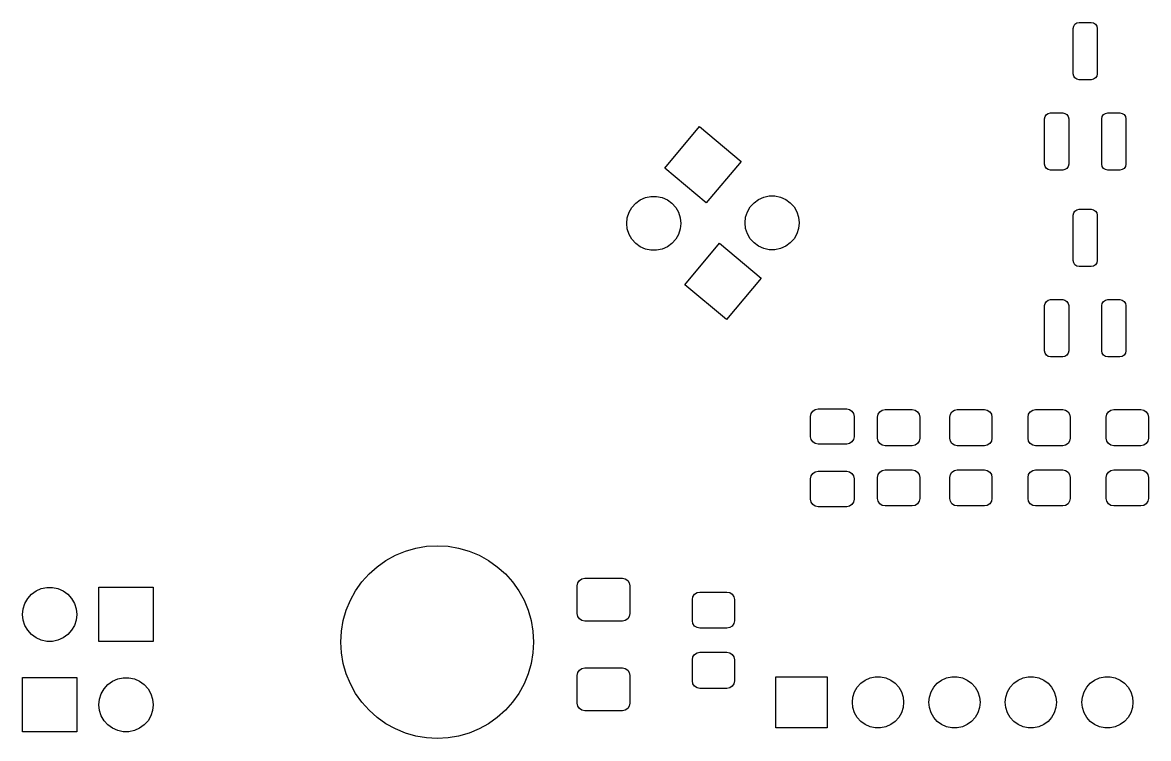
# Model space of a CAD drawing. Extents: x 102.1 to 177.9, y -148.1 to -124.3.
# Drawn here: x 102.1 to 139.5, y -148.12 to -124.35 of the extents above; entities that cross this region are included whole.
import ezdxf

# ---------------------------------------------------------------- set-up
doc = ezdxf.new("R2010")
doc.units = 0
doc.layers.add('BLACK', color=7, linetype='CONTINUOUS')

msp = doc.modelspace()

# ---------------------------------------------------------------- linework, layer by layer
at = {"layer": 'BLACK', "linetype": 'CONTINUOUS'}
for p, q in [((137, -124.55), (137.015224, -124.473463)), ((137, -124.55), (137.015224, -124.473463)), ((137.015224, -124.473463), (137.058579, -124.408579)), ((137.015224, -124.473463), (137.058579, -124.408579)), ((137.058579, -124.408579), (137.123463, -124.365224)), ((137.058579, -124.408579), (137.123463, -124.365224)), ((137.123463, -124.365224), (137.2, -124.35)), ((137.123463, -124.365224), (137.2, -124.35)), ((137.2, -124.35), (137.6, -124.35)), ((137.2, -124.35), (137.6, -124.35)), ((137.6, -124.35), (137.676537, -124.365224)), ((137.6, -124.35), (137.676537, -124.365224)), ((137.676537, -124.365224), (137.741421, -124.408579)), ((137.676537, -124.365224), (137.741421, -124.408579)), ((137.741421, -124.408579), (137.784776, -124.473463)), ((137.741421, -124.408579), (137.784776, -124.473463)), ((137.784776, -124.473463), (137.8, -124.55)), ((137.784776, -124.473463), (137.8, -124.55)), ((137, -126.05), (137, -124.55)), ((137, -126.05), (137, -124.55)), ((137.8, -124.55), (137.8, -126.05)), ((137.8, -124.55), (137.8, -126.05)), ((137.015224, -126.126537), (137, -126.05)), ((137.015224, -126.126537), (137, -126.05)), ((137.058579, -126.191421), (137.015224, -126.126537)), ((137.058579, -126.191421), (137.015224, -126.126537)), ((137.123463, -126.234776), (137.058579, -126.191421)), ((137.123463, -126.234776), (137.058579, -126.191421)), ((137.2, -126.25), (137.123463, -126.234776)), ((137.2, -126.25), (137.123463, -126.234776)), ((137.6, -126.25), (137.2, -126.25)), ((137.6, -126.25), (137.2, -126.25)), ((137.676537, -126.234776), (137.6, -126.25)), ((137.676537, -126.234776), (137.6, -126.25)), ((137.741421, -126.191421), (137.676537, -126.234776)), ((137.741421, -126.191421), (137.676537, -126.234776)), ((137.784776, -126.126537), (137.741421, -126.191421)), ((137.784776, -126.126537), (137.741421, -126.191421)), ((137.8, -126.05), (137.784776, -126.126537)), ((137.8, -126.05), (137.784776, -126.126537)), ((136.05, -127.55), (136.065224, -127.473463)), ((136.05, -127.55), (136.065224, -127.473463)), ((136.065224, -127.473463), (136.108579, -127.408579)), ((136.065224, -127.473463), (136.108579, -127.408579)), ((136.108579, -127.408579), (136.173463, -127.365224)), ((136.108579, -127.408579), (136.173463, -127.365224)), ((136.173463, -127.365224), (136.25, -127.35)), ((136.173463, -127.365224), (136.25, -127.35)), ((136.25, -127.35), (136.65, -127.35)), ((136.25, -127.35), (136.65, -127.35)), ((136.65, -127.35), (136.726537, -127.365224)), ((136.65, -127.35), (136.726537, -127.365224)), ((136.726537, -127.365224), (136.791421, -127.408579)), ((136.726537, -127.365224), (136.791421, -127.408579)), ((136.791421, -127.408579), (136.834776, -127.473463)), ((136.791421, -127.408579), (136.834776, -127.473463)), ((136.834776, -127.473463), (136.85, -127.55)), ((136.834776, -127.473463), (136.85, -127.55)), ((137.95, -127.55), (137.965224, -127.473463)), ((137.95, -127.55), (137.965224, -127.473463)), ((137.965224, -127.473463), (138.008579, -127.408579)), ((137.965224, -127.473463), (138.008579, -127.408579)), ((138.008579, -127.408579), (138.073463, -127.365224)), ((138.008579, -127.408579), (138.073463, -127.365224)), ((138.073463, -127.365224), (138.15, -127.35)), ((138.073463, -127.365224), (138.15, -127.35)), ((138.15, -127.35), (138.55, -127.35)), ((138.15, -127.35), (138.55, -127.35)), ((138.55, -127.35), (138.626537, -127.365224)), ((138.55, -127.35), (138.626537, -127.365224)), ((138.626537, -127.365224), (138.691421, -127.408579)), ((138.626537, -127.365224), (138.691421, -127.408579)), ((138.691421, -127.408579), (138.734776, -127.473463)), ((138.691421, -127.408579), (138.734776, -127.473463)), ((138.734776, -127.473463), (138.75, -127.55)), ((138.734776, -127.473463), (138.75, -127.55)), ((123.433916, -129.18257), (124.590934, -127.80369)), ((124.590934, -127.80369), (125.969814, -128.960708)), ((136.05, -129.05), (136.05, -127.55)), ((136.05, -129.05), (136.05, -127.55)), ((136.85, -127.55), (136.85, -129.05)), ((136.85, -127.55), (136.85, -129.05)), ((137.95, -129.05), (137.95, -127.55)), ((137.95, -129.05), (137.95, -127.55)), ((138.75, -127.55), (138.75, -129.05)), ((138.75, -127.55), (138.75, -129.05)), ((125.969814, -128.960708), (124.812796, -130.339588)), ((124.812796, -130.339588), (123.433916, -129.18257)), ((136.065224, -129.126537), (136.05, -129.05)), ((136.065224, -129.126537), (136.05, -129.05)), ((136.108579, -129.191421), (136.065224, -129.126537)), ((136.108579, -129.191421), (136.065224, -129.126537)), ((136.173463, -129.234776), (136.108579, -129.191421)), ((136.173463, -129.234776), (136.108579, -129.191421)), ((136.25, -129.25), (136.173463, -129.234776)), ((136.25, -129.25), (136.173463, -129.234776)), ((136.65, -129.25), (136.25, -129.25)), ((136.65, -129.25), (136.25, -129.25)), ((136.726537, -129.234776), (136.65, -129.25)), ((136.726537, -129.234776), (136.65, -129.25)), ((136.791421, -129.191421), (136.726537, -129.234776)), ((136.791421, -129.191421), (136.726537, -129.234776)), ((136.834776, -129.126537), (136.791421, -129.191421)), ((136.834776, -129.126537), (136.791421, -129.191421)), ((136.85, -129.05), (136.834776, -129.126537)), ((136.85, -129.05), (136.834776, -129.126537)), ((137.965224, -129.126537), (137.95, -129.05)), ((137.965224, -129.126537), (137.95, -129.05)), ((138.008579, -129.191421), (137.965224, -129.126537)), ((138.008579, -129.191421), (137.965224, -129.126537)), ((138.073463, -129.234776), (138.008579, -129.191421)), ((138.073463, -129.234776), (138.008579, -129.191421)), ((138.15, -129.25), (138.073463, -129.234776)), ((138.15, -129.25), (138.073463, -129.234776)), ((138.55, -129.25), (138.15, -129.25)), ((138.55, -129.25), (138.15, -129.25)), ((138.626537, -129.234776), (138.55, -129.25)), ((138.626537, -129.234776), (138.55, -129.25)), ((138.691421, -129.191421), (138.626537, -129.234776)), ((138.691421, -129.191421), (138.626537, -129.234776)), ((138.734776, -129.126537), (138.691421, -129.191421)), ((138.734776, -129.126537), (138.691421, -129.191421)), ((138.75, -129.05), (138.734776, -129.126537)), ((138.75, -129.05), (138.734776, -129.126537)), ((122.791067, -130.161444), (122.975106, -130.122325)), ((122.975106, -130.122325), (123.163258, -130.122325)), ((123.163258, -130.122325), (123.347297, -130.161444)), ((126.55, -130.220577), (126.721885, -130.144049)), ((126.721885, -130.144049), (126.905924, -130.10493)), ((126.905924, -130.10493), (127.094076, -130.10493)), ((127.094076, -130.10493), (127.278115, -130.144049)), ((127.278115, -130.144049), (127.45, -130.220577)), ((122.246991, -130.651332), (122.341067, -130.488388)), ((122.341067, -130.488388), (122.466964, -130.348565)), ((122.466964, -130.348565), (122.619182, -130.237972)), ((122.619182, -130.237972), (122.791067, -130.161444)), ((123.347297, -130.161444), (123.519182, -130.237972)), ((123.519182, -130.237972), (123.6714, -130.348565)), ((123.6714, -130.348565), (123.797297, -130.488388)), ((123.797297, -130.488388), (123.891373, -130.651332)), ((126.177809, -130.633937), (126.271885, -130.470993)), ((126.271885, -130.470993), (126.397782, -130.33117)), ((126.397782, -130.33117), (126.55, -130.220577)), ((127.45, -130.220577), (127.602218, -130.33117)), ((127.602218, -130.33117), (127.728115, -130.470993)), ((127.728115, -130.470993), (127.822191, -130.633937)), ((122.169182, -131.017395), (122.188849, -130.830274)), ((122.188849, -130.830274), (122.246991, -130.651332)), ((123.891373, -130.651332), (123.949515, -130.830274)), ((123.949515, -130.830274), (123.969182, -131.017395)), ((126.1, -131), (126.119667, -130.812879)), ((126.119667, -130.812879), (126.177809, -130.633937)), ((127.822191, -130.633937), (127.880333, -130.812879)), ((127.880333, -130.812879), (127.9, -131)), ((137, -130.75), (137.015224, -130.673463)), ((137, -130.75), (137.015224, -130.673463)), ((137, -132.25), (137, -130.75)), ((137, -132.25), (137, -130.75)), ((137.015224, -130.673463), (137.058579, -130.608579)), ((137.015224, -130.673463), (137.058579, -130.608579)), ((137.058579, -130.608579), (137.123463, -130.565224)), ((137.058579, -130.608579), (137.123463, -130.565224)), ((137.123463, -130.565224), (137.2, -130.55)), ((137.123463, -130.565224), (137.2, -130.55)), ((137.2, -130.55), (137.6, -130.55)), ((137.2, -130.55), (137.6, -130.55)), ((137.6, -130.55), (137.676537, -130.565224)), ((137.6, -130.55), (137.676537, -130.565224)), ((137.676537, -130.565224), (137.741421, -130.608579)), ((137.676537, -130.565224), (137.741421, -130.608579)), ((137.741421, -130.608579), (137.784776, -130.673463)), ((137.741421, -130.608579), (137.784776, -130.673463)), ((137.784776, -130.673463), (137.8, -130.75)), ((137.784776, -130.673463), (137.8, -130.75)), ((137.8, -130.75), (137.8, -132.25)), ((137.8, -130.75), (137.8, -132.25)), ((122.188849, -131.204516), (122.169182, -131.017395)), ((122.246991, -131.383458), (122.188849, -131.204516)), ((123.949515, -131.204516), (123.891373, -131.383458)), ((123.969182, -131.017395), (123.949515, -131.204516)), ((126.119667, -131.187121), (126.1, -131)), ((126.177809, -131.366063), (126.119667, -131.187121)), ((127.880333, -131.187121), (127.822191, -131.366063)), ((127.9, -131), (127.880333, -131.187121)), ((122.341067, -131.546402), (122.246991, -131.383458)), ((122.466964, -131.686225), (122.341067, -131.546402)), ((123.797297, -131.546402), (123.6714, -131.686225)), ((123.891373, -131.383458), (123.797297, -131.546402)), ((126.271885, -131.529007), (126.177809, -131.366063)), ((126.397782, -131.66883), (126.271885, -131.529007)), ((127.728115, -131.529007), (127.602218, -131.66883)), ((127.822191, -131.366063), (127.728115, -131.529007)), ((122.619182, -131.796818), (122.466964, -131.686225)), ((122.791067, -131.873346), (122.619182, -131.796818)), ((122.975106, -131.912465), (122.791067, -131.873346)), ((123.163258, -131.912465), (122.975106, -131.912465)), ((123.347297, -131.873346), (123.163258, -131.912465)), ((123.519182, -131.796818), (123.347297, -131.873346)), ((123.6714, -131.686225), (123.519182, -131.796818)), ((124.099369, -133.056686), (125.256387, -131.677806)), ((125.256387, -131.677806), (126.635267, -132.834824)), ((126.55, -131.779423), (126.397782, -131.66883)), ((126.721885, -131.855951), (126.55, -131.779423)), ((126.905924, -131.89507), (126.721885, -131.855951)), ((127.094076, -131.89507), (126.905924, -131.89507)), ((127.278115, -131.855951), (127.094076, -131.89507)), ((127.45, -131.779423), (127.278115, -131.855951)), ((127.602218, -131.66883), (127.45, -131.779423)), ((137.015224, -132.326537), (137, -132.25)), ((137.015224, -132.326537), (137, -132.25)), ((137.058579, -132.391421), (137.015224, -132.326537)), ((137.058579, -132.391421), (137.015224, -132.326537)), ((137.123463, -132.434776), (137.058579, -132.391421)), ((137.123463, -132.434776), (137.058579, -132.391421)), ((137.741421, -132.391421), (137.676537, -132.434776)), ((137.741421, -132.391421), (137.676537, -132.434776)), ((137.784776, -132.326537), (137.741421, -132.391421)), ((137.784776, -132.326537), (137.741421, -132.391421)), ((137.8, -132.25), (137.784776, -132.326537)), ((137.8, -132.25), (137.784776, -132.326537)), ((137.2, -132.45), (137.123463, -132.434776)), ((137.2, -132.45), (137.123463, -132.434776)), ((137.6, -132.45), (137.2, -132.45)), ((137.6, -132.45), (137.2, -132.45)), ((137.676537, -132.434776), (137.6, -132.45)), ((137.676537, -132.434776), (137.6, -132.45)), ((125.478249, -134.213704), (124.099369, -133.056686)), ((126.635267, -132.834824), (125.478249, -134.213704)), ((136.05, -133.75), (136.065224, -133.673463)), ((136.05, -133.75), (136.065224, -133.673463)), ((136.05, -135.25), (136.05, -133.75)), ((136.05, -135.25), (136.05, -133.75)), ((136.065224, -133.673463), (136.108579, -133.608579)), ((136.065224, -133.673463), (136.108579, -133.608579)), ((136.108579, -133.608579), (136.173463, -133.565224)), ((136.108579, -133.608579), (136.173463, -133.565224)), ((136.173463, -133.565224), (136.25, -133.55)), ((136.173463, -133.565224), (136.25, -133.55)), ((136.25, -133.55), (136.65, -133.55)), ((136.25, -133.55), (136.65, -133.55)), ((136.65, -133.55), (136.726537, -133.565224)), ((136.65, -133.55), (136.726537, -133.565224)), ((136.726537, -133.565224), (136.791421, -133.608579)), ((136.726537, -133.565224), (136.791421, -133.608579)), ((136.791421, -133.608579), (136.834776, -133.673463)), ((136.791421, -133.608579), (136.834776, -133.673463)), ((136.834776, -133.673463), (136.85, -133.75)), ((136.834776, -133.673463), (136.85, -133.75)), ((136.85, -133.75), (136.85, -135.25)), ((136.85, -133.75), (136.85, -135.25)), ((137.95, -133.75), (137.965224, -133.673463)), ((137.95, -133.75), (137.965224, -133.673463)), ((137.95, -135.25), (137.95, -133.75)), ((137.95, -135.25), (137.95, -133.75)), ((137.965224, -133.673463), (138.008579, -133.608579)), ((137.965224, -133.673463), (138.008579, -133.608579)), ((138.008579, -133.608579), (138.073463, -133.565224)), ((138.008579, -133.608579), (138.073463, -133.565224)), ((138.073463, -133.565224), (138.15, -133.55)), ((138.073463, -133.565224), (138.15, -133.55)), ((138.15, -133.55), (138.55, -133.55)), ((138.15, -133.55), (138.55, -133.55)), ((138.55, -133.55), (138.626537, -133.565224)), ((138.55, -133.55), (138.626537, -133.565224)), ((138.626537, -133.565224), (138.691421, -133.608579)), ((138.626537, -133.565224), (138.691421, -133.608579)), ((138.691421, -133.608579), (138.734776, -133.673463)), ((138.691421, -133.608579), (138.734776, -133.673463)), ((138.734776, -133.673463), (138.75, -133.75)), ((138.734776, -133.673463), (138.75, -133.75)), ((138.75, -133.75), (138.75, -135.25)), ((138.75, -133.75), (138.75, -135.25)), ((136.065224, -135.326537), (136.05, -135.25)), ((136.065224, -135.326537), (136.05, -135.25)), ((136.108579, -135.391421), (136.065224, -135.326537)), ((136.108579, -135.391421), (136.065224, -135.326537)), ((136.834776, -135.326537), (136.791421, -135.391421)), ((136.834776, -135.326537), (136.791421, -135.391421)), ((136.85, -135.25), (136.834776, -135.326537)), ((136.85, -135.25), (136.834776, -135.326537)), ((137.965224, -135.326537), (137.95, -135.25)), ((137.965224, -135.326537), (137.95, -135.25)), ((138.008579, -135.391421), (137.965224, -135.326537)), ((138.008579, -135.391421), (137.965224, -135.326537)), ((138.734776, -135.326537), (138.691421, -135.391421)), ((138.734776, -135.326537), (138.691421, -135.391421)), ((138.75, -135.25), (138.734776, -135.326537)), ((138.75, -135.25), (138.734776, -135.326537)), ((136.173463, -135.434776), (136.108579, -135.391421)), ((136.173463, -135.434776), (136.108579, -135.391421)), ((136.25, -135.45), (136.173463, -135.434776)), ((136.25, -135.45), (136.173463, -135.434776)), ((136.65, -135.45), (136.25, -135.45)), ((136.65, -135.45), (136.25, -135.45)), ((136.726537, -135.434776), (136.65, -135.45)), ((136.726537, -135.434776), (136.65, -135.45)), ((136.791421, -135.391421), (136.726537, -135.434776)), ((136.791421, -135.391421), (136.726537, -135.434776)), ((138.073463, -135.434776), (138.008579, -135.391421)), ((138.073463, -135.434776), (138.008579, -135.391421)), ((138.15, -135.45), (138.073463, -135.434776)), ((138.15, -135.45), (138.073463, -135.434776)), ((138.55, -135.45), (138.15, -135.45)), ((138.55, -135.45), (138.15, -135.45)), ((138.626537, -135.434776), (138.55, -135.45)), ((138.626537, -135.434776), (138.55, -135.45)), ((138.691421, -135.391421), (138.626537, -135.434776)), ((138.691421, -135.391421), (138.626537, -135.434776)), ((128.29403, -137.329329), (128.348223, -137.248223)), ((128.29403, -137.329329), (128.348223, -137.248223)), ((128.348223, -137.248223), (128.429329, -137.19403)), ((128.348223, -137.248223), (128.429329, -137.19403)), ((128.429329, -137.19403), (128.525, -137.175)), ((128.429329, -137.19403), (128.525, -137.175)), ((128.525, -137.175), (129.475, -137.175)), ((128.525, -137.175), (129.475, -137.175)), ((129.475, -137.175), (129.570671, -137.19403)), ((129.475, -137.175), (129.570671, -137.19403)), ((129.570671, -137.19403), (129.651777, -137.248223)), ((129.570671, -137.19403), (129.651777, -137.248223)), ((129.651777, -137.248223), (129.70597, -137.329329)), ((129.651777, -137.248223), (129.70597, -137.329329)), ((130.573223, -137.273223), (130.654329, -137.21903)), ((130.573223, -137.273223), (130.654329, -137.21903)), ((130.654329, -137.21903), (130.75, -137.2)), ((130.654329, -137.21903), (130.75, -137.2)), ((130.75, -137.2), (131.65, -137.2)), ((130.75, -137.2), (131.65, -137.2)), ((131.65, -137.2), (131.745671, -137.21903)), ((131.65, -137.2), (131.745671, -137.21903)), ((131.745671, -137.21903), (131.826777, -137.273223)), ((131.745671, -137.21903), (131.826777, -137.273223)), ((132.973223, -137.273223), (133.054329, -137.21903)), ((132.973223, -137.273223), (133.054329, -137.21903)), ((133.054329, -137.21903), (133.15, -137.2)), ((133.054329, -137.21903), (133.15, -137.2)), ((133.15, -137.2), (134.05, -137.2)), ((133.15, -137.2), (134.05, -137.2)), ((134.05, -137.2), (134.145671, -137.21903)), ((134.05, -137.2), (134.145671, -137.21903)), ((134.145671, -137.21903), (134.226777, -137.273223)), ((134.145671, -137.21903), (134.226777, -137.273223)), ((135.573223, -137.273223), (135.654329, -137.21903)), ((135.573223, -137.273223), (135.654329, -137.21903)), ((135.654329, -137.21903), (135.75, -137.2)), ((135.654329, -137.21903), (135.75, -137.2)), ((135.75, -137.2), (136.65, -137.2)), ((135.75, -137.2), (136.65, -137.2)), ((136.65, -137.2), (136.745671, -137.21903)), ((136.65, -137.2), (136.745671, -137.21903)), ((136.745671, -137.21903), (136.826777, -137.273223)), ((136.745671, -137.21903), (136.826777, -137.273223)), ((138.173223, -137.273223), (138.254329, -137.21903)), ((138.173223, -137.273223), (138.254329, -137.21903)), ((138.254329, -137.21903), (138.35, -137.2)), ((138.254329, -137.21903), (138.35, -137.2)), ((138.35, -137.2), (139.25, -137.2)), ((138.35, -137.2), (139.25, -137.2)), ((139.25, -137.2), (139.345671, -137.21903)), ((139.25, -137.2), (139.345671, -137.21903)), ((139.345671, -137.21903), (139.426777, -137.273223)), ((139.345671, -137.21903), (139.426777, -137.273223)), ((128.275, -137.425), (128.29403, -137.329329)), ((128.275, -137.425), (128.29403, -137.329329)), ((128.275, -138.1), (128.275, -137.425)), ((128.275, -138.1), (128.275, -137.425)), ((129.70597, -137.329329), (129.725, -137.425)), ((129.70597, -137.329329), (129.725, -137.425)), ((129.725, -137.425), (129.725, -138.1)), ((129.725, -137.425), (129.725, -138.1)), ((130.5, -137.45), (130.51903, -137.354329)), ((130.5, -137.45), (130.51903, -137.354329)), ((130.5, -138.15), (130.5, -137.45)), ((130.5, -138.15), (130.5, -137.45)), ((130.51903, -137.354329), (130.573223, -137.273223)), ((130.51903, -137.354329), (130.573223, -137.273223)), ((131.826777, -137.273223), (131.88097, -137.354329)), ((131.826777, -137.273223), (131.88097, -137.354329)), ((131.88097, -137.354329), (131.9, -137.45)), ((131.88097, -137.354329), (131.9, -137.45)), ((131.9, -137.45), (131.9, -138.15)), ((131.9, -137.45), (131.9, -138.15)), ((132.9, -137.45), (132.91903, -137.354329)), ((132.9, -137.45), (132.91903, -137.354329)), ((132.9, -138.15), (132.9, -137.45)), ((132.9, -138.15), (132.9, -137.45)), ((132.91903, -137.354329), (132.973223, -137.273223)), ((132.91903, -137.354329), (132.973223, -137.273223)), ((134.226777, -137.273223), (134.28097, -137.354329)), ((134.226777, -137.273223), (134.28097, -137.354329)), ((134.28097, -137.354329), (134.3, -137.45)), ((134.28097, -137.354329), (134.3, -137.45)), ((134.3, -137.45), (134.3, -138.15)), ((134.3, -137.45), (134.3, -138.15)), ((135.5, -137.45), (135.51903, -137.354329)), ((135.5, -137.45), (135.51903, -137.354329)), ((135.5, -138.15), (135.5, -137.45)), ((135.5, -138.15), (135.5, -137.45)), ((135.51903, -137.354329), (135.573223, -137.273223)), ((135.51903, -137.354329), (135.573223, -137.273223)), ((136.826777, -137.273223), (136.88097, -137.354329)), ((136.826777, -137.273223), (136.88097, -137.354329)), ((136.88097, -137.354329), (136.9, -137.45)), ((136.88097, -137.354329), (136.9, -137.45)), ((136.9, -137.45), (136.9, -138.15)), ((136.9, -137.45), (136.9, -138.15)), ((138.1, -137.45), (138.11903, -137.354329)), ((138.1, -137.45), (138.11903, -137.354329)), ((138.1, -138.15), (138.1, -137.45)), ((138.1, -138.15), (138.1, -137.45)), ((138.11903, -137.354329), (138.173223, -137.273223)), ((138.11903, -137.354329), (138.173223, -137.273223)), ((139.426777, -137.273223), (139.48097, -137.354329)), ((139.426777, -137.273223), (139.48097, -137.354329)), ((139.48097, -137.354329), (139.5, -137.45)), ((139.48097, -137.354329), (139.5, -137.45)), ((139.5, -137.45), (139.5, -138.15)), ((139.5, -137.45), (139.5, -138.15)), ((128.29403, -138.195671), (128.275, -138.1)), ((128.29403, -138.195671), (128.275, -138.1)), ((128.348223, -138.276777), (128.29403, -138.195671)), ((128.348223, -138.276777), (128.29403, -138.195671)), ((128.429329, -138.33097), (128.348223, -138.276777)), ((128.429329, -138.33097), (128.348223, -138.276777)), ((128.525, -138.35), (128.429329, -138.33097)), ((128.525, -138.35), (128.429329, -138.33097)), ((129.475, -138.35), (128.525, -138.35)), ((129.475, -138.35), (128.525, -138.35)), ((129.570671, -138.33097), (129.475, -138.35)), ((129.570671, -138.33097), (129.475, -138.35)), ((129.651777, -138.276777), (129.570671, -138.33097)), ((129.651777, -138.276777), (129.570671, -138.33097)), ((129.70597, -138.195671), (129.651777, -138.276777)), ((129.70597, -138.195671), (129.651777, -138.276777)), ((129.725, -138.1), (129.70597, -138.195671)), ((129.725, -138.1), (129.70597, -138.195671)), ((130.51903, -138.245671), (130.5, -138.15)), ((130.51903, -138.245671), (130.5, -138.15)), ((130.573223, -138.326777), (130.51903, -138.245671)), ((130.573223, -138.326777), (130.51903, -138.245671)), ((130.654329, -138.38097), (130.573223, -138.326777)), ((130.654329, -138.38097), (130.573223, -138.326777)), ((131.826777, -138.326777), (131.745671, -138.38097)), ((131.826777, -138.326777), (131.745671, -138.38097)), ((131.88097, -138.245671), (131.826777, -138.326777)), ((131.88097, -138.245671), (131.826777, -138.326777)), ((131.9, -138.15), (131.88097, -138.245671)), ((131.9, -138.15), (131.88097, -138.245671)), ((132.91903, -138.245671), (132.9, -138.15)), ((132.91903, -138.245671), (132.9, -138.15)), ((132.973223, -138.326777), (132.91903, -138.245671)), ((132.973223, -138.326777), (132.91903, -138.245671)), ((133.054329, -138.38097), (132.973223, -138.326777)), ((133.054329, -138.38097), (132.973223, -138.326777)), ((134.226777, -138.326777), (134.145671, -138.38097)), ((134.226777, -138.326777), (134.145671, -138.38097)), ((134.28097, -138.245671), (134.226777, -138.326777)), ((134.28097, -138.245671), (134.226777, -138.326777)), ((134.3, -138.15), (134.28097, -138.245671)), ((134.3, -138.15), (134.28097, -138.245671)), ((135.51903, -138.245671), (135.5, -138.15)), ((135.51903, -138.245671), (135.5, -138.15)), ((135.573223, -138.326777), (135.51903, -138.245671)), ((135.573223, -138.326777), (135.51903, -138.245671)), ((135.654329, -138.38097), (135.573223, -138.326777)), ((135.654329, -138.38097), (135.573223, -138.326777)), ((136.826777, -138.326777), (136.745671, -138.38097)), ((136.826777, -138.326777), (136.745671, -138.38097)), ((136.88097, -138.245671), (136.826777, -138.326777)), ((136.88097, -138.245671), (136.826777, -138.326777)), ((136.9, -138.15), (136.88097, -138.245671)), ((136.9, -138.15), (136.88097, -138.245671)), ((138.11903, -138.245671), (138.1, -138.15)), ((138.11903, -138.245671), (138.1, -138.15)), ((138.173223, -138.326777), (138.11903, -138.245671)), ((138.173223, -138.326777), (138.11903, -138.245671)), ((138.254329, -138.38097), (138.173223, -138.326777)), ((138.254329, -138.38097), (138.173223, -138.326777)), ((139.426777, -138.326777), (139.345671, -138.38097)), ((139.426777, -138.326777), (139.345671, -138.38097)), ((139.48097, -138.245671), (139.426777, -138.326777)), ((139.48097, -138.245671), (139.426777, -138.326777)), ((139.5, -138.15), (139.48097, -138.245671)), ((139.5, -138.15), (139.48097, -138.245671)), ((130.75, -138.4), (130.654329, -138.38097)), ((130.75, -138.4), (130.654329, -138.38097)), ((131.65, -138.4), (130.75, -138.4)), ((131.65, -138.4), (130.75, -138.4)), ((131.745671, -138.38097), (131.65, -138.4)), ((131.745671, -138.38097), (131.65, -138.4)), ((133.15, -138.4), (133.054329, -138.38097)), ((133.15, -138.4), (133.054329, -138.38097)), ((134.05, -138.4), (133.15, -138.4)), ((134.05, -138.4), (133.15, -138.4)), ((134.145671, -138.38097), (134.05, -138.4)), ((134.145671, -138.38097), (134.05, -138.4)), ((135.75, -138.4), (135.654329, -138.38097)), ((135.75, -138.4), (135.654329, -138.38097)), ((136.65, -138.4), (135.75, -138.4)), ((136.65, -138.4), (135.75, -138.4)), ((136.745671, -138.38097), (136.65, -138.4)), ((136.745671, -138.38097), (136.65, -138.4)), ((138.35, -138.4), (138.254329, -138.38097)), ((138.35, -138.4), (138.254329, -138.38097)), ((139.25, -138.4), (138.35, -138.4)), ((139.25, -138.4), (138.35, -138.4)), ((139.345671, -138.38097), (139.25, -138.4)), ((139.345671, -138.38097), (139.25, -138.4)), ((128.275, -139.5), (128.29403, -139.404329)), ((128.275, -139.5), (128.29403, -139.404329)), ((128.275, -140.175), (128.275, -139.5)), ((128.275, -140.175), (128.275, -139.5)), ((128.29403, -139.404329), (128.348223, -139.323223)), ((128.29403, -139.404329), (128.348223, -139.323223)), ((128.348223, -139.323223), (128.429329, -139.26903)), ((128.348223, -139.323223), (128.429329, -139.26903)), ((128.429329, -139.26903), (128.525, -139.25)), ((128.429329, -139.26903), (128.525, -139.25)), ((128.525, -139.25), (129.475, -139.25)), ((128.525, -139.25), (129.475, -139.25)), ((129.475, -139.25), (129.570671, -139.26903)), ((129.475, -139.25), (129.570671, -139.26903)), ((129.570671, -139.26903), (129.651777, -139.323223)), ((129.570671, -139.26903), (129.651777, -139.323223)), ((129.651777, -139.323223), (129.70597, -139.404329)), ((129.651777, -139.323223), (129.70597, -139.404329)), ((129.70597, -139.404329), (129.725, -139.5)), ((129.70597, -139.404329), (129.725, -139.5)), ((129.725, -139.5), (129.725, -140.175)), ((129.725, -139.5), (129.725, -140.175)), ((130.5, -139.45), (130.51903, -139.354329)), ((130.5, -139.45), (130.51903, -139.354329)), ((130.5, -140.15), (130.5, -139.45)), ((130.5, -140.15), (130.5, -139.45)), ((130.51903, -139.354329), (130.573223, -139.273223)), ((130.51903, -139.354329), (130.573223, -139.273223)), ((130.573223, -139.273223), (130.654329, -139.21903)), ((130.573223, -139.273223), (130.654329, -139.21903)), ((130.654329, -139.21903), (130.75, -139.2)), ((130.654329, -139.21903), (130.75, -139.2)), ((130.75, -139.2), (131.65, -139.2)), ((130.75, -139.2), (131.65, -139.2)), ((131.65, -139.2), (131.745671, -139.21903)), ((131.65, -139.2), (131.745671, -139.21903)), ((131.745671, -139.21903), (131.826777, -139.273223)), ((131.745671, -139.21903), (131.826777, -139.273223)), ((131.826777, -139.273223), (131.88097, -139.354329)), ((131.826777, -139.273223), (131.88097, -139.354329)), ((131.88097, -139.354329), (131.9, -139.45)), ((131.88097, -139.354329), (131.9, -139.45)), ((131.9, -139.45), (131.9, -140.15)), ((131.9, -139.45), (131.9, -140.15)), ((132.9, -139.45), (132.91903, -139.354329)), ((132.9, -139.45), (132.91903, -139.354329)), ((132.9, -140.15), (132.9, -139.45)), ((132.9, -140.15), (132.9, -139.45)), ((132.91903, -139.354329), (132.973223, -139.273223)), ((132.91903, -139.354329), (132.973223, -139.273223)), ((132.973223, -139.273223), (133.054329, -139.21903)), ((132.973223, -139.273223), (133.054329, -139.21903)), ((133.054329, -139.21903), (133.15, -139.2)), ((133.054329, -139.21903), (133.15, -139.2)), ((133.15, -139.2), (134.05, -139.2)), ((133.15, -139.2), (134.05, -139.2)), ((134.05, -139.2), (134.145671, -139.21903)), ((134.05, -139.2), (134.145671, -139.21903)), ((134.145671, -139.21903), (134.226777, -139.273223)), ((134.145671, -139.21903), (134.226777, -139.273223)), ((134.226777, -139.273223), (134.28097, -139.354329)), ((134.226777, -139.273223), (134.28097, -139.354329)), ((134.28097, -139.354329), (134.3, -139.45)), ((134.28097, -139.354329), (134.3, -139.45)), ((134.3, -139.45), (134.3, -140.15)), ((134.3, -139.45), (134.3, -140.15)), ((135.5, -139.45), (135.51903, -139.354329)), ((135.5, -139.45), (135.51903, -139.354329)), ((135.5, -140.15), (135.5, -139.45)), ((135.5, -140.15), (135.5, -139.45)), ((135.51903, -139.354329), (135.573223, -139.273223)), ((135.51903, -139.354329), (135.573223, -139.273223)), ((135.573223, -139.273223), (135.654329, -139.21903)), ((135.573223, -139.273223), (135.654329, -139.21903)), ((135.654329, -139.21903), (135.75, -139.2)), ((135.654329, -139.21903), (135.75, -139.2)), ((135.75, -139.2), (136.65, -139.2)), ((135.75, -139.2), (136.65, -139.2)), ((136.65, -139.2), (136.745671, -139.21903)), ((136.65, -139.2), (136.745671, -139.21903)), ((136.745671, -139.21903), (136.826777, -139.273223)), ((136.745671, -139.21903), (136.826777, -139.273223)), ((136.826777, -139.273223), (136.88097, -139.354329)), ((136.826777, -139.273223), (136.88097, -139.354329)), ((136.88097, -139.354329), (136.9, -139.45)), ((136.88097, -139.354329), (136.9, -139.45)), ((136.9, -139.45), (136.9, -140.15)), ((136.9, -139.45), (136.9, -140.15)), ((138.1, -139.45), (138.11903, -139.354329)), ((138.1, -139.45), (138.11903, -139.354329)), ((138.1, -140.15), (138.1, -139.45)), ((138.1, -140.15), (138.1, -139.45)), ((138.11903, -139.354329), (138.173223, -139.273223)), ((138.11903, -139.354329), (138.173223, -139.273223)), ((138.173223, -139.273223), (138.254329, -139.21903)), ((138.173223, -139.273223), (138.254329, -139.21903)), ((138.254329, -139.21903), (138.35, -139.2)), ((138.254329, -139.21903), (138.35, -139.2)), ((138.35, -139.2), (139.25, -139.2)), ((138.35, -139.2), (139.25, -139.2)), ((139.25, -139.2), (139.345671, -139.21903)), ((139.25, -139.2), (139.345671, -139.21903)), ((139.345671, -139.21903), (139.426777, -139.273223)), ((139.345671, -139.21903), (139.426777, -139.273223)), ((139.426777, -139.273223), (139.48097, -139.354329)), ((139.426777, -139.273223), (139.48097, -139.354329)), ((139.48097, -139.354329), (139.5, -139.45)), ((139.48097, -139.354329), (139.5, -139.45)), ((139.5, -139.45), (139.5, -140.15)), ((139.5, -139.45), (139.5, -140.15)), ((128.29403, -140.270671), (128.275, -140.175)), ((128.29403, -140.270671), (128.275, -140.175)), ((129.725, -140.175), (129.70597, -140.270671)), ((129.725, -140.175), (129.70597, -140.270671)), ((130.51903, -140.245671), (130.5, -140.15)), ((130.51903, -140.245671), (130.5, -140.15)), ((130.573223, -140.326777), (130.51903, -140.245671)), ((130.573223, -140.326777), (130.51903, -140.245671)), ((131.88097, -140.245671), (131.826777, -140.326777)), ((131.88097, -140.245671), (131.826777, -140.326777)), ((131.9, -140.15), (131.88097, -140.245671)), ((131.9, -140.15), (131.88097, -140.245671)), ((132.91903, -140.245671), (132.9, -140.15)), ((132.91903, -140.245671), (132.9, -140.15)), ((132.973223, -140.326777), (132.91903, -140.245671)), ((132.973223, -140.326777), (132.91903, -140.245671)), ((134.28097, -140.245671), (134.226777, -140.326777)), ((134.28097, -140.245671), (134.226777, -140.326777)), ((134.3, -140.15), (134.28097, -140.245671)), ((134.3, -140.15), (134.28097, -140.245671)), ((135.51903, -140.245671), (135.5, -140.15)), ((135.51903, -140.245671), (135.5, -140.15)), ((135.573223, -140.326777), (135.51903, -140.245671)), ((135.573223, -140.326777), (135.51903, -140.245671)), ((136.88097, -140.245671), (136.826777, -140.326777)), ((136.88097, -140.245671), (136.826777, -140.326777)), ((136.9, -140.15), (136.88097, -140.245671)), ((136.9, -140.15), (136.88097, -140.245671)), ((138.11903, -140.245671), (138.1, -140.15)), ((138.11903, -140.245671), (138.1, -140.15)), ((138.173223, -140.326777), (138.11903, -140.245671)), ((138.173223, -140.326777), (138.11903, -140.245671)), ((139.48097, -140.245671), (139.426777, -140.326777)), ((139.48097, -140.245671), (139.426777, -140.326777)), ((139.5, -140.15), (139.48097, -140.245671)), ((139.5, -140.15), (139.48097, -140.245671)), ((128.348223, -140.351777), (128.29403, -140.270671)), ((128.348223, -140.351777), (128.29403, -140.270671)), ((128.429329, -140.40597), (128.348223, -140.351777)), ((128.429329, -140.40597), (128.348223, -140.351777)), ((128.525, -140.425), (128.429329, -140.40597)), ((128.525, -140.425), (128.429329, -140.40597)), ((129.475, -140.425), (128.525, -140.425)), ((129.475, -140.425), (128.525, -140.425)), ((129.570671, -140.40597), (129.475, -140.425)), ((129.570671, -140.40597), (129.475, -140.425)), ((129.651777, -140.351777), (129.570671, -140.40597)), ((129.651777, -140.351777), (129.570671, -140.40597)), ((129.70597, -140.270671), (129.651777, -140.351777)), ((129.70597, -140.270671), (129.651777, -140.351777)), ((130.654329, -140.38097), (130.573223, -140.326777)), ((130.654329, -140.38097), (130.573223, -140.326777)), ((130.75, -140.4), (130.654329, -140.38097)), ((130.75, -140.4), (130.654329, -140.38097)), ((131.65, -140.4), (130.75, -140.4)), ((131.65, -140.4), (130.75, -140.4)), ((131.745671, -140.38097), (131.65, -140.4)), ((131.745671, -140.38097), (131.65, -140.4)), ((131.826777, -140.326777), (131.745671, -140.38097)), ((131.826777, -140.326777), (131.745671, -140.38097)), ((133.054329, -140.38097), (132.973223, -140.326777)), ((133.054329, -140.38097), (132.973223, -140.326777)), ((133.15, -140.4), (133.054329, -140.38097)), ((133.15, -140.4), (133.054329, -140.38097)), ((134.05, -140.4), (133.15, -140.4)), ((134.05, -140.4), (133.15, -140.4)), ((134.145671, -140.38097), (134.05, -140.4)), ((134.145671, -140.38097), (134.05, -140.4)), ((134.226777, -140.326777), (134.145671, -140.38097)), ((134.226777, -140.326777), (134.145671, -140.38097)), ((135.654329, -140.38097), (135.573223, -140.326777)), ((135.654329, -140.38097), (135.573223, -140.326777)), ((135.75, -140.4), (135.654329, -140.38097)), ((135.75, -140.4), (135.654329, -140.38097)), ((136.65, -140.4), (135.75, -140.4)), ((136.65, -140.4), (135.75, -140.4)), ((136.745671, -140.38097), (136.65, -140.4)), ((136.745671, -140.38097), (136.65, -140.4)), ((136.826777, -140.326777), (136.745671, -140.38097)), ((136.826777, -140.326777), (136.745671, -140.38097)), ((138.254329, -140.38097), (138.173223, -140.326777)), ((138.254329, -140.38097), (138.173223, -140.326777)), ((138.35, -140.4), (138.254329, -140.38097)), ((138.35, -140.4), (138.254329, -140.38097)), ((139.25, -140.4), (138.35, -140.4)), ((139.25, -140.4), (138.35, -140.4)), ((139.345671, -140.38097), (139.25, -140.4)), ((139.345671, -140.38097), (139.25, -140.4)), ((139.426777, -140.326777), (139.345671, -140.38097)), ((139.426777, -140.326777), (139.345671, -140.38097)), ((115.162933, -141.800231), (115.516714, -141.740121)), ((115.516714, -141.740121), (115.875, -141.72)), ((115.875, -141.72), (116.233286, -141.740121)), ((116.233286, -141.740121), (116.587067, -141.800231)), ((114.172497, -142.210483), (114.486572, -142.0369)), ((114.486572, -142.0369), (114.818107, -141.899573)), ((114.818107, -141.899573), (115.162933, -141.800231)), ((116.587067, -141.800231), (116.931893, -141.899573)), ((116.931893, -141.899573), (117.263428, -142.0369)), ((117.263428, -142.0369), (117.577503, -142.210483)), ((113.612258, -142.657258), (113.879833, -142.418139)), ((113.879833, -142.418139), (114.172497, -142.210483)), ((117.577503, -142.210483), (117.870167, -142.418139)), ((117.870167, -142.418139), (118.137742, -142.657258)), ((113.373139, -142.924833), (113.612258, -142.657258)), ((118.137742, -142.657258), (118.376861, -142.924833)), ((120.598224, -142.873224), (120.67933, -142.81903)), ((120.598224, -142.873224), (120.67933, -142.81903)), ((120.67933, -142.81903), (120.775002, -142.800001)), ((120.67933, -142.81903), (120.775002, -142.800001)), ((120.775002, -142.800001), (122.024999, -142.8)), ((120.775002, -142.800001), (122.024999, -142.8)), ((122.024999, -142.8), (122.12067, -142.81903)), ((122.024999, -142.8), (122.12067, -142.81903)), ((122.12067, -142.81903), (122.201776, -142.873224)), ((122.12067, -142.81903), (122.201776, -142.873224)), ((102.397782, -143.33117), (102.55, -143.220577)), ((102.55, -143.220577), (102.721885, -143.144049)), ((102.721885, -143.144049), (102.905924, -143.10493)), ((102.905924, -143.10493), (103.094076, -143.10493)), ((103.094076, -143.10493), (103.278115, -143.144049)), ((103.278115, -143.144049), (103.45, -143.220577)), ((103.45, -143.220577), (103.602218, -143.33117)), ((104.64, -144.9), (104.64, -143.1)), ((104.64, -143.1), (106.44, -143.1)), ((106.44, -143.1), (106.44, -144.9)), ((112.9919, -143.531572), (113.165483, -143.217497)), ((113.165483, -143.217497), (113.373139, -142.924833)), ((118.376861, -142.924833), (118.584517, -143.217497)), ((118.584517, -143.217497), (118.7581, -143.531572)), ((120.525, -143.050001), (120.54403, -142.95433)), ((120.525, -143.050001), (120.54403, -142.95433)), ((120.525001, -143.974998), (120.525, -143.050001)), ((120.525001, -143.974998), (120.525, -143.050001)), ((120.54403, -142.95433), (120.598224, -142.873224)), ((120.54403, -142.95433), (120.598224, -142.873224)), ((122.201776, -142.873224), (122.25597, -142.95433)), ((122.201776, -142.873224), (122.25597, -142.95433)), ((122.25597, -142.95433), (122.274999, -143.050002)), ((122.25597, -142.95433), (122.274999, -143.050002)), ((122.274999, -143.050002), (122.275, -143.974999)), ((122.274999, -143.050002), (122.275, -143.974999)), ((102.177809, -143.633937), (102.271885, -143.470993)), ((102.271885, -143.470993), (102.397782, -143.33117)), ((103.602218, -143.33117), (103.728115, -143.470993)), ((103.728115, -143.470993), (103.822191, -143.633937)), ((112.854573, -143.863107), (112.9919, -143.531572)), ((118.7581, -143.531572), (118.895427, -143.863107)), ((124.35, -143.51), (124.36903, -143.414329)), ((124.35, -143.51), (124.36903, -143.414329)), ((124.35, -144.21), (124.35, -143.51)), ((124.35, -144.21), (124.35, -143.51)), ((124.36903, -143.414329), (124.423223, -143.333223)), ((124.36903, -143.414329), (124.423223, -143.333223)), ((124.423223, -143.333223), (124.504329, -143.27903)), ((124.423223, -143.333223), (124.504329, -143.27903)), ((124.504329, -143.27903), (124.6, -143.26)), ((124.504329, -143.27903), (124.6, -143.26)), ((124.6, -143.26), (125.5, -143.26)), ((124.6, -143.26), (125.5, -143.26)), ((125.5, -143.26), (125.595671, -143.27903)), ((125.5, -143.26), (125.595671, -143.27903)), ((125.595671, -143.27903), (125.676777, -143.333223)), ((125.595671, -143.27903), (125.676777, -143.333223)), ((125.676777, -143.333223), (125.73097, -143.414329)), ((125.676777, -143.333223), (125.73097, -143.414329)), ((125.73097, -143.414329), (125.75, -143.51)), ((125.73097, -143.414329), (125.75, -143.51)), ((125.75, -143.51), (125.75, -144.21)), ((125.75, -143.51), (125.75, -144.21)), ((102.1, -144), (102.119667, -143.812879)), ((102.119667, -143.812879), (102.177809, -143.633937)), ((103.822191, -143.633937), (103.880333, -143.812879)), ((103.880333, -143.812879), (103.9, -144)), ((112.755231, -144.207933), (112.854573, -143.863107)), ((118.895427, -143.863107), (118.994769, -144.207933)), ((120.54403, -144.07067), (120.525001, -143.974998)), ((120.54403, -144.07067), (120.525001, -143.974998)), ((122.275, -143.974999), (122.25597, -144.07067)), ((122.275, -143.974999), (122.25597, -144.07067)), ((102.119667, -144.187121), (102.1, -144)), ((102.177809, -144.366063), (102.119667, -144.187121)), ((103.880333, -144.187121), (103.822191, -144.366063)), ((103.9, -144), (103.880333, -144.187121)), ((112.695121, -144.561714), (112.755231, -144.207933)), ((118.994769, -144.207933), (119.054879, -144.561714)), ((120.598224, -144.151776), (120.54403, -144.07067)), ((120.598224, -144.151776), (120.54403, -144.07067)), ((120.67933, -144.20597), (120.598224, -144.151776)), ((120.67933, -144.20597), (120.598224, -144.151776)), ((120.775001, -144.225), (120.67933, -144.20597)), ((120.775001, -144.225), (120.67933, -144.20597)), ((122.024998, -144.224999), (120.775001, -144.225)), ((122.024998, -144.224999), (120.775001, -144.225)), ((122.12067, -144.20597), (122.024998, -144.224999)), ((122.12067, -144.20597), (122.024998, -144.224999)), ((122.201776, -144.151776), (122.12067, -144.20597)), ((122.201776, -144.151776), (122.12067, -144.20597)), ((122.25597, -144.07067), (122.201776, -144.151776)), ((122.25597, -144.07067), (122.201776, -144.151776)), ((124.36903, -144.305671), (124.35, -144.21)), ((124.36903, -144.305671), (124.35, -144.21)), ((124.423223, -144.386777), (124.36903, -144.305671)), ((124.423223, -144.386777), (124.36903, -144.305671)), ((125.73097, -144.305671), (125.676777, -144.386777)), ((125.73097, -144.305671), (125.676777, -144.386777)), ((125.75, -144.21), (125.73097, -144.305671)), ((125.75, -144.21), (125.73097, -144.305671)), ((102.271885, -144.529007), (102.177809, -144.366063)), ((102.397782, -144.66883), (102.271885, -144.529007)), ((102.55, -144.779423), (102.397782, -144.66883)), ((103.602218, -144.66883), (103.45, -144.779423)), ((103.728115, -144.529007), (103.602218, -144.66883)), ((103.822191, -144.366063), (103.728115, -144.529007)), ((112.675, -144.92), (112.695121, -144.561714)), ((119.054879, -144.561714), (119.075, -144.92)), ((124.504329, -144.44097), (124.423223, -144.386777)), ((124.504329, -144.44097), (124.423223, -144.386777)), ((124.6, -144.46), (124.504329, -144.44097)), ((124.6, -144.46), (124.504329, -144.44097)), ((125.5, -144.46), (124.6, -144.46)), ((125.5, -144.46), (124.6, -144.46)), ((125.595671, -144.44097), (125.5, -144.46)), ((125.595671, -144.44097), (125.5, -144.46)), ((125.676777, -144.386777), (125.595671, -144.44097)), ((125.676777, -144.386777), (125.595671, -144.44097)), ((102.721885, -144.855951), (102.55, -144.779423)), ((102.905924, -144.89507), (102.721885, -144.855951)), ((103.094076, -144.89507), (102.905924, -144.89507)), ((103.278115, -144.855951), (103.094076, -144.89507)), ((103.45, -144.779423), (103.278115, -144.855951)), ((106.44, -144.9), (104.64, -144.9)), ((112.695121, -145.278286), (112.675, -144.92)), ((119.075, -144.92), (119.054879, -145.278286)), ((112.755231, -145.632067), (112.695121, -145.278286)), ((119.054879, -145.278286), (118.994769, -145.632067)), ((124.35, -145.51), (124.36903, -145.414329)), ((124.35, -145.51), (124.36903, -145.414329)), ((124.36903, -145.414329), (124.423223, -145.333223)), ((124.36903, -145.414329), (124.423223, -145.333223)), ((124.423223, -145.333223), (124.504329, -145.27903)), ((124.423223, -145.333223), (124.504329, -145.27903)), ((124.504329, -145.27903), (124.6, -145.26)), ((124.504329, -145.27903), (124.6, -145.26)), ((124.6, -145.26), (125.5, -145.26)), ((124.6, -145.26), (125.5, -145.26)), ((125.5, -145.26), (125.595671, -145.27903)), ((125.5, -145.26), (125.595671, -145.27903)), ((125.595671, -145.27903), (125.676777, -145.333223)), ((125.595671, -145.27903), (125.676777, -145.333223)), ((125.676777, -145.333223), (125.73097, -145.414329)), ((125.676777, -145.333223), (125.73097, -145.414329)), ((125.73097, -145.414329), (125.75, -145.51)), ((125.73097, -145.414329), (125.75, -145.51)), ((112.854573, -145.976893), (112.755231, -145.632067)), ((118.994769, -145.632067), (118.895427, -145.976893)), ((120.54403, -145.92933), (120.598224, -145.848224)), ((120.54403, -145.92933), (120.598224, -145.848224)), ((120.598224, -145.848224), (120.67933, -145.79403)), ((120.598224, -145.848224), (120.67933, -145.79403)), ((120.67933, -145.79403), (120.775002, -145.775001)), ((120.67933, -145.79403), (120.775002, -145.775001)), ((120.775002, -145.775001), (122.024999, -145.775)), ((120.775002, -145.775001), (122.024999, -145.775)), ((122.024999, -145.775), (122.12067, -145.79403)), ((122.024999, -145.775), (122.12067, -145.79403)), ((122.12067, -145.79403), (122.201776, -145.848224)), ((122.12067, -145.79403), (122.201776, -145.848224)), ((122.201776, -145.848224), (122.25597, -145.92933)), ((122.201776, -145.848224), (122.25597, -145.92933)), ((124.35, -146.21), (124.35, -145.51)), ((124.35, -146.21), (124.35, -145.51)), ((125.75, -145.51), (125.75, -146.21)), ((125.75, -145.51), (125.75, -146.21)), ((102.1, -147.9), (102.1, -146.1)), ((102.1, -146.1), (103.9, -146.1)), ((103.9, -146.1), (103.9, -147.9)), ((104.937782, -146.33117), (105.09, -146.220577)), ((105.09, -146.220577), (105.261885, -146.144049)), ((105.261885, -146.144049), (105.445924, -146.10493)), ((105.445924, -146.10493), (105.634076, -146.10493)), ((105.634076, -146.10493), (105.818115, -146.144049)), ((105.818115, -146.144049), (105.99, -146.220577)), ((105.99, -146.220577), (106.142218, -146.33117)), ((112.9919, -146.308428), (112.854573, -145.976893)), ((118.895427, -145.976893), (118.7581, -146.308428)), ((120.525, -146.025001), (120.54403, -145.92933)), ((120.525, -146.025001), (120.54403, -145.92933)), ((120.525001, -146.949998), (120.525, -146.025001)), ((120.525001, -146.949998), (120.525, -146.025001)), ((122.25597, -145.92933), (122.274999, -146.025002)), ((122.25597, -145.92933), (122.274999, -146.025002)), ((122.274999, -146.025002), (122.275, -146.949999)), ((122.274999, -146.025002), (122.275, -146.949999)), ((124.36903, -146.305671), (124.35, -146.21)), ((124.36903, -146.305671), (124.35, -146.21)), ((125.75, -146.21), (125.73097, -146.305671)), ((125.75, -146.21), (125.73097, -146.305671)), ((127.125, -147.77), (127.125, -146.07)), ((127.125, -146.07), (128.825, -146.07)), ((128.825, -146.07), (128.825, -147.77)), ((129.94624, -146.288327), (130.090001, -146.183878)), ((130.090001, -146.183878), (130.252337, -146.111602)), ((130.252337, -146.111602), (130.426152, -146.074656)), ((130.426152, -146.074656), (130.60385, -146.074656)), ((130.60385, -146.074656), (130.777665, -146.111602)), ((130.777665, -146.111602), (130.940001, -146.183878)), ((130.940001, -146.183878), (131.083762, -146.288327)), ((132.486239, -146.288328), (132.63, -146.183879)), ((132.63, -146.183879), (132.792336, -146.111603)), ((132.792336, -146.111603), (132.966151, -146.074657)), ((132.966151, -146.074657), (133.143849, -146.074657)), ((133.143849, -146.074657), (133.317664, -146.111603)), ((133.317664, -146.111603), (133.48, -146.183879)), ((133.48, -146.183879), (133.623761, -146.288328)), ((135.02624, -146.288326), (135.170001, -146.183877)), ((135.170001, -146.183877), (135.332337, -146.111601)), ((135.332337, -146.111601), (135.506152, -146.074655)), ((135.506152, -146.074655), (135.68385, -146.074655)), ((135.68385, -146.074655), (135.857665, -146.111601)), ((135.857665, -146.111601), (136.020001, -146.183877)), ((136.020001, -146.183877), (136.163762, -146.288326)), ((137.566239, -146.288327), (137.71, -146.183878)), ((137.71, -146.183878), (137.872336, -146.111602)), ((137.872336, -146.111602), (138.046151, -146.074656)), ((138.046151, -146.074656), (138.223849, -146.074656)), ((138.223849, -146.074656), (138.397664, -146.111602)), ((138.397664, -146.111602), (138.56, -146.183878)), ((138.56, -146.183878), (138.703761, -146.288327)), ((104.717809, -146.633937), (104.811885, -146.470993)), ((104.811885, -146.470993), (104.937782, -146.33117)), ((106.142218, -146.33117), (106.268115, -146.470993)), ((106.268115, -146.470993), (106.362191, -146.633937)), ((113.165483, -146.622503), (112.9919, -146.308428)), ((118.7581, -146.308428), (118.584517, -146.622503)), ((124.423223, -146.386777), (124.36903, -146.305671)), ((124.423223, -146.386777), (124.36903, -146.305671)), ((124.504329, -146.44097), (124.423223, -146.386777)), ((124.504329, -146.44097), (124.423223, -146.386777)), ((124.6, -146.46), (124.504329, -146.44097)), ((124.6, -146.46), (124.504329, -146.44097)), ((125.5, -146.46), (124.6, -146.46)), ((125.5, -146.46), (124.6, -146.46)), ((125.595671, -146.44097), (125.5, -146.46)), ((125.595671, -146.44097), (125.5, -146.46)), ((125.676777, -146.386777), (125.595671, -146.44097)), ((125.676777, -146.386777), (125.595671, -146.44097)), ((125.73097, -146.305671), (125.676777, -146.386777)), ((125.73097, -146.305671), (125.676777, -146.386777)), ((129.683576, -146.743275), (129.738487, -146.574274)), ((129.738487, -146.574274), (129.827337, -146.420383)), ((129.827337, -146.420383), (129.94624, -146.288327)), ((131.083762, -146.288327), (131.202665, -146.420383)), ((131.202665, -146.420383), (131.291515, -146.574274)), ((131.291515, -146.574274), (131.346426, -146.743275)), ((132.223575, -146.743276), (132.278486, -146.574275)), ((132.278486, -146.574275), (132.367336, -146.420384)), ((132.367336, -146.420384), (132.486239, -146.288328)), ((133.623761, -146.288328), (133.742664, -146.420384)), ((133.742664, -146.420384), (133.831514, -146.574275)), ((133.831514, -146.574275), (133.886425, -146.743276)), ((134.763576, -146.743274), (134.818487, -146.574273)), ((134.818487, -146.574273), (134.907337, -146.420382)), ((134.907337, -146.420382), (135.02624, -146.288326)), ((136.163762, -146.288326), (136.282665, -146.420382)), ((136.282665, -146.420382), (136.371515, -146.574273)), ((136.371515, -146.574273), (136.426426, -146.743274)), ((137.303575, -146.743275), (137.358486, -146.574274)), ((137.358486, -146.574274), (137.447336, -146.420383)), ((137.447336, -146.420383), (137.566239, -146.288327)), ((138.703761, -146.288327), (138.822664, -146.420383)), ((138.822664, -146.420383), (138.911514, -146.574274)), ((138.911514, -146.574274), (138.966425, -146.743275)), ((104.64, -147), (104.659667, -146.812879)), ((104.659667, -146.812879), (104.717809, -146.633937)), ((106.362191, -146.633937), (106.420333, -146.812879)), ((106.420333, -146.812879), (106.44, -147)), ((113.373139, -146.915167), (113.165483, -146.622503)), ((113.612258, -147.182742), (113.373139, -146.915167)), ((118.376861, -146.915167), (118.137742, -147.182742)), ((118.584517, -146.622503), (118.376861, -146.915167)), ((120.54403, -147.04567), (120.525001, -146.949998)), ((120.54403, -147.04567), (120.525001, -146.949998)), ((122.275, -146.949999), (122.25597, -147.04567)), ((122.275, -146.949999), (122.25597, -147.04567)), ((129.665001, -146.92), (129.683576, -146.743275)), ((129.683576, -147.096725), (129.665001, -146.92)), ((131.346426, -146.743275), (131.365001, -146.92)), ((131.365001, -146.92), (131.346426, -147.096725)), ((132.205, -146.920001), (132.223575, -146.743276)), ((132.223575, -147.096726), (132.205, -146.920001)), ((133.886425, -146.743276), (133.905, -146.920001)), ((133.905, -146.920001), (133.886425, -147.096726)), ((134.745001, -146.919999), (134.763576, -146.743274)), ((134.763576, -147.096724), (134.745001, -146.919999)), ((136.426426, -146.743274), (136.445001, -146.919999)), ((136.445001, -146.919999), (136.426426, -147.096724)), ((137.285, -146.92), (137.303575, -146.743275)), ((137.303575, -147.096725), (137.285, -146.92)), ((138.966425, -146.743275), (138.985, -146.92)), ((138.985, -146.92), (138.966425, -147.096725)), ((104.659667, -147.187121), (104.64, -147)), ((104.717809, -147.366063), (104.659667, -147.187121)), ((106.420333, -147.187121), (106.362191, -147.366063)), ((106.44, -147), (106.420333, -147.187121)), ((113.879833, -147.421861), (113.612258, -147.182742)), ((118.137742, -147.182742), (117.870167, -147.421861)), ((120.598224, -147.126776), (120.54403, -147.04567)), ((120.598224, -147.126776), (120.54403, -147.04567)), ((120.67933, -147.18097), (120.598224, -147.126776)), ((120.67933, -147.18097), (120.598224, -147.126776)), ((120.775001, -147.2), (120.67933, -147.18097)), ((120.775001, -147.2), (120.67933, -147.18097)), ((122.024998, -147.199999), (120.775001, -147.2)), ((122.024998, -147.199999), (120.775001, -147.2)), ((122.12067, -147.18097), (122.024998, -147.199999)), ((122.12067, -147.18097), (122.024998, -147.199999)), ((122.201776, -147.126776), (122.12067, -147.18097)), ((122.201776, -147.126776), (122.12067, -147.18097)), ((122.25597, -147.04567), (122.201776, -147.126776)), ((122.25597, -147.04567), (122.201776, -147.126776)), ((129.738487, -147.265726), (129.683576, -147.096725)), ((129.827337, -147.419617), (129.738487, -147.265726)), ((131.291515, -147.265726), (131.202665, -147.419617)), ((131.346426, -147.096725), (131.291515, -147.265726)), ((132.278486, -147.265727), (132.223575, -147.096726)), ((132.367336, -147.419618), (132.278486, -147.265727)), ((133.831514, -147.265727), (133.742664, -147.419618)), ((133.886425, -147.096726), (133.831514, -147.265727)), ((134.818487, -147.265725), (134.763576, -147.096724)), ((134.907337, -147.419616), (134.818487, -147.265725)), ((136.371515, -147.265725), (136.282665, -147.419616)), ((136.426426, -147.096724), (136.371515, -147.265725)), ((137.358486, -147.265726), (137.303575, -147.096725)), ((137.447336, -147.419617), (137.358486, -147.265726)), ((138.911514, -147.265726), (138.822664, -147.419617)), ((138.966425, -147.096725), (138.911514, -147.265726)), ((104.811885, -147.529007), (104.717809, -147.366063)), ((104.937782, -147.66883), (104.811885, -147.529007)), ((105.09, -147.779423), (104.937782, -147.66883)), ((106.142218, -147.66883), (105.99, -147.779423)), ((106.268115, -147.529007), (106.142218, -147.66883)), ((106.362191, -147.366063), (106.268115, -147.529007)), ((114.172497, -147.629517), (113.879833, -147.421861)), ((114.486572, -147.8031), (114.172497, -147.629517)), ((117.577503, -147.629517), (117.263428, -147.8031)), ((117.870167, -147.421861), (117.577503, -147.629517)), ((129.94624, -147.551673), (129.827337, -147.419617)), ((130.090001, -147.656122), (129.94624, -147.551673)), ((130.252337, -147.728398), (130.090001, -147.656122)), ((130.426152, -147.765344), (130.252337, -147.728398)), ((130.777665, -147.728398), (130.60385, -147.765344)), ((130.940001, -147.656122), (130.777665, -147.728398)), ((131.083762, -147.551673), (130.940001, -147.656122)), ((131.202665, -147.419617), (131.083762, -147.551673)), ((132.486239, -147.551674), (132.367336, -147.419618)), ((132.63, -147.656123), (132.486239, -147.551674)), ((132.792336, -147.728399), (132.63, -147.656123)), ((132.966151, -147.765345), (132.792336, -147.728399)), ((133.317664, -147.728399), (133.143849, -147.765345)), ((133.48, -147.656123), (133.317664, -147.728399)), ((133.623761, -147.551674), (133.48, -147.656123)), ((133.742664, -147.419618), (133.623761, -147.551674)), ((135.02624, -147.551672), (134.907337, -147.419616)), ((135.170001, -147.656121), (135.02624, -147.551672)), ((135.332337, -147.728397), (135.170001, -147.656121)), ((135.506152, -147.765343), (135.332337, -147.728397)), ((135.857665, -147.728397), (135.68385, -147.765343)), ((136.020001, -147.656121), (135.857665, -147.728397)), ((136.163762, -147.551672), (136.020001, -147.656121)), ((136.282665, -147.419616), (136.163762, -147.551672)), ((137.566239, -147.551673), (137.447336, -147.419617)), ((137.71, -147.656122), (137.566239, -147.551673)), ((137.872336, -147.728398), (137.71, -147.656122)), ((138.046151, -147.765344), (137.872336, -147.728398)), ((138.397664, -147.728398), (138.223849, -147.765344)), ((138.56, -147.656122), (138.397664, -147.728398)), ((138.703761, -147.551673), (138.56, -147.656122)), ((138.822664, -147.419617), (138.703761, -147.551673)), ((103.9, -147.9), (102.1, -147.9)), ((105.261885, -147.855951), (105.09, -147.779423)), ((105.445924, -147.89507), (105.261885, -147.855951)), ((105.634076, -147.89507), (105.445924, -147.89507)), ((105.818115, -147.855951), (105.634076, -147.89507)), ((105.99, -147.779423), (105.818115, -147.855951)), ((114.818107, -147.940427), (114.486572, -147.8031)), ((115.162933, -148.039769), (114.818107, -147.940427)), ((115.516714, -148.099879), (115.162933, -148.039769)), ((115.875, -148.12), (115.516714, -148.099879)), ((116.233286, -148.099879), (115.875, -148.12)), ((116.587067, -148.039769), (116.233286, -148.099879)), ((116.931893, -147.940427), (116.587067, -148.039769)), ((117.263428, -147.8031), (116.931893, -147.940427)), ((128.825, -147.77), (127.125, -147.77)), ((130.60385, -147.765344), (130.426152, -147.765344)), ((133.143849, -147.765345), (132.966151, -147.765345)), ((135.68385, -147.765343), (135.506152, -147.765343)), ((138.223849, -147.765344), (138.046151, -147.765344))]:
    msp.add_line(p, q, dxfattribs=at)

doc.saveas('drawing.dxf')
